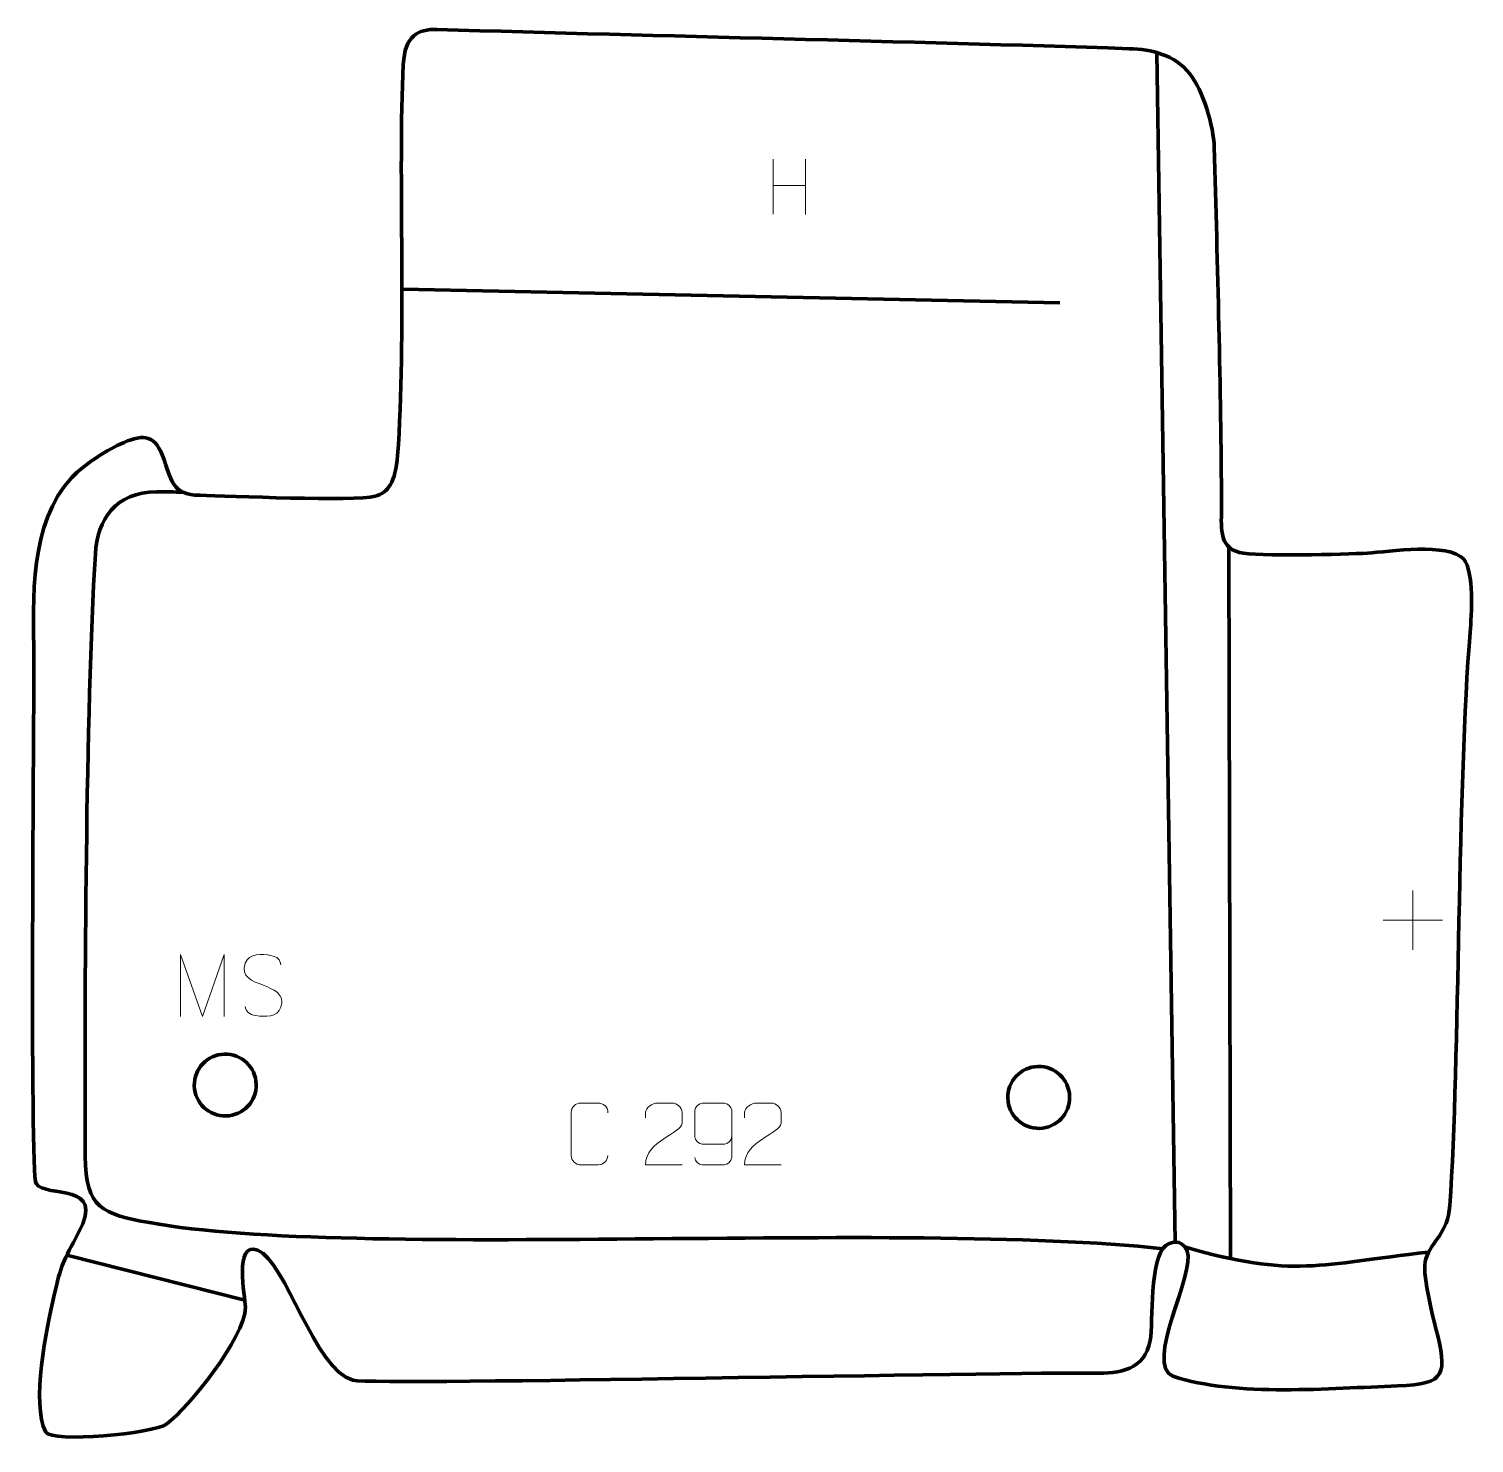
# Model space of a CAD drawing. Header units: millimetres. Extents: x -502 to 82, y 69 to 641.
import ezdxf

# ---------------------------------------------------------------- set-up
doc = ezdxf.new("R2010")
doc.units = ezdxf.units.MM
doc.header["$MEASUREMENT"] = 0
doc.layers.add('layer 2', color=7, linetype='Continuous')
doc.layers.add('layer 3', color=7, linetype='Continuous')

msp = doc.modelspace()

# ---------------------------------------------------------------- linework, layer by layer
at = {"layer": 'layer 2', "color": 140, "lineweight": 158}
for points in [[(-45.941, 630.8897), (-45.941, 630.8897), (-38.6137, 150.3008), (-38.6137, 150.3008)], [(-350.6633, 535.3228), (-350.6633, 535.3228), (-85.219, 529.853), (-85.219, 529.853)], [(-16.9246, 431.2207), (-16.9246, 431.2207), (-16.2105, 143.63), (-16.2105, 143.63)], [(63.8252, 146.249), (19.2004, 141.2995), (9.6518, 135.5608), (-34.6437, 148.3177)], [(-414.4339, 126.8919), (-414.4339, 126.8919), (-486.3544, 144.9713), (-486.3544, 144.9713)]]:
    msp.add_open_spline(points, degree=3, dxfattribs=at)
msp.add_open_spline([(-43.5672, 147.6272), (-148.1176, 158.976), (-371.0826, 143.2491), (-452.9481, 158.1559), (-452.9481, 158.1559), (-471.812, 161.5907), (-478.8033, 163.8801), (-478.8912, 185.0256), (-478.8912, 185.0256), (-479.1588, 249.3586), (-478.7026, 364.0479), (-474.771, 428.2438), (-474.771, 428.2438), (-473.9064, 442.3616), (-466.9375, 453.2737), (-449.9055, 453.4586), (-449.9055, 453.4586), (-446.4129, 453.4966), (-442.8661, 453.3726), (-439.3623, 453.3546)], degree=3, knots=[0, 0, 0, 0, 0.16666667, 0.16666667, 0.16666667, 0.16666667, 0.33333333, 0.33333333, 0.33333333, 0.33333333, 0.5, 0.5, 0.5, 0.5, 0.66666667, 0.66666667, 0.66666667, 0.66666667, 1, 1, 1, 1], dxfattribs=at)
at = {"layer": 'layer 3', "color": 242, "lineweight": 158}
msp.add_open_spline([(-22.7813, 592.7796), (-23.0152, 601.1389), (-27.3356, 615.8123), (-32.6427, 622.3745), (-32.6427, 622.3745), (-38.9105, 630.1247), (-47.8599, 632.2274), (-57.1821, 632.5386), (-57.1821, 632.5386), (-148.2928, 635.5795), (-244.873, 637.5537), (-336.7903, 640.3021), (-336.7903, 640.3021), (-344.5034, 640.5328), (-349.814, 637.6156), (-350.3858, 626.1956), (-350.3858, 626.1956), (-352.6026, 581.9157), (-349.0628, 515.2955), (-352.7058, 468.1832), (-352.7058, 468.1832), (-353.552, 457.24), (-356.5082, 453.1125), (-361.7588, 451.7176), (-361.7588, 451.7176), (-369.795, 449.5826), (-421.3362, 451.7564), (-432.4795, 452.0583), (-432.4795, 452.0583), (-444.2409, 452.3768), (-443.9324, 458.3001), (-447.7017, 468.1452), (-447.7017, 468.1452), (-451.2214, 477.3384), (-456.3999, 476.5468), (-464.6999, 472.7437), (-464.6999, 472.7437), (-471.1103, 469.8065), (-479.2544, 464.3746), (-484.2393, 459.3244), (-484.2393, 459.3244), (-501.6275, 440.6906), (-499.8415, 410.3182), (-499.6226, 386.6074), (-499.6226, 386.6074), (-499.5241, 368.2356), (-501.3652, 177.8305), (-498.732, 173.9336), (-498.732, 173.9336), (-494.5853, 167.7967), (-470.2175, 175.0178), (-481.5396, 154.1068), (-481.5396, 154.1068), (-487.8845, 142.3879), (-488.5253, 141.3916), (-491.5825, 128.3029), (-491.5825, 128.3029), (-494.4665, 115.8299), (-500.7629, 84.7371), (-494.8283, 73.5484), (-494.8283, 73.5484), (-492.4532, 69.0706), (-451.2254, 72.8181), (-445.8675, 76.8588), (-445.8675, 76.8588), (-437.3486, 83.283), (-414.4033, 111.4302), (-414.1521, 124.0106), (-414.1521, 124.0106), (-414.295, 128.3875), (-418.846, 150.634), (-409.2763, 147.047), (-409.2763, 147.047), (-397.7848, 142.7397), (-386.4775, 98.8042), (-370.762, 94.4627), (-370.762, 94.4627), (-359.1165, 92.3012), (-102.0861, 97.9511), (-71.2933, 97.2986), (-71.2933, 97.2986), (-60.9896, 97.0803), (-50.731, 98.7761), (-48.681, 110.4857), (-48.681, 110.4857), (-47.3354, 118.1718), (-49.0974, 143.7992), (-42.3579, 148.8645), (-42.3579, 148.8645), (-38.5252, 151.7454), (-34.9804, 149.923), (-33.7088, 146.6687), (-33.7088, 146.6687), (-30.3068, 137.9611), (-51.275, 100.6909), (-39.4739, 96.0716), (-39.4739, 96.0716), (-14.0844, 87.6902), (24.2322, 91.2427), (51.1867, 92.1807), (51.1867, 92.1807), (71.257, 92.8793), (71.3687, 96.8739), (66.6489, 115.8457), (66.6489, 115.8457), (65.1751, 121.9487), (60.9115, 137.9832), (62.6729, 143.4675), (62.6729, 143.4675), (65.1431, 151.1585), (71.6092, 153.6382), (72.3929, 165.1113), (72.3929, 165.1113), (76.4265, 224.1633), (75.4438, 335.3515), (80.5965, 396.8266), (80.5965, 396.8266), (81.1503, 403.4339), (82.1887, 421.4949), (77.9879, 426.2089), (77.9879, 426.2089), (71.8524, 433.094), (47.8963, 429.2586), (39.0665, 428.6889), (39.0665, 428.6889), (30.1253, 428.2384), (-5.91, 427.2608), (-12.5976, 428.9508), (-12.5976, 428.9508), (-21.3703, 431.1677), (-19.7976, 440.1323), (-19.8392, 447.7358), (-19.8392, 447.7358), (-20.1035, 496.0168), (-21.4462, 544.5093), (-22.7813, 592.7796)], degree=3, knots=[0, 0, 0, 0, 0.02857143, 0.02857143, 0.02857143, 0.02857143, 0.05714286, 0.05714286, 0.05714286, 0.05714286, 0.08571429, 0.08571429, 0.08571429, 0.08571429, 0.11428571, 0.11428571, 0.11428571, 0.11428571, 0.14285714, 0.14285714, 0.14285714, 0.14285714, 0.17142857, 0.17142857, 0.17142857, 0.17142857, 0.2, 0.2, 0.2, 0.2, 0.22857143, 0.22857143, 0.22857143, 0.22857143, 0.25714286, 0.25714286, 0.25714286, 0.25714286, 0.28571429, 0.28571429, 0.28571429, 0.28571429, 0.31428571, 0.31428571, 0.31428571, 0.31428571, 0.34285714, 0.34285714, 0.34285714, 0.34285714, 0.37142857, 0.37142857, 0.37142857, 0.37142857, 0.4, 0.4, 0.4, 0.4, 0.42857143, 0.42857143, 0.42857143, 0.42857143, 0.45714286, 0.45714286, 0.45714286, 0.45714286, 0.48571429, 0.48571429, 0.48571429, 0.48571429, 0.51428571, 0.51428571, 0.51428571, 0.51428571, 0.54285714, 0.54285714, 0.54285714, 0.54285714, 0.57142857, 0.57142857, 0.57142857, 0.57142857, 0.6, 0.6, 0.6, 0.6, 0.62857143, 0.62857143, 0.62857143, 0.62857143, 0.65714286, 0.65714286, 0.65714286, 0.65714286, 0.68571429, 0.68571429, 0.68571429, 0.68571429, 0.71428571, 0.71428571, 0.71428571, 0.71428571, 0.74285714, 0.74285714, 0.74285714, 0.74285714, 0.77142857, 0.77142857, 0.77142857, 0.77142857, 0.8, 0.8, 0.8, 0.8, 0.82857143, 0.82857143, 0.82857143, 0.82857143, 0.85714286, 0.85714286, 0.85714286, 0.85714286, 0.88571429, 0.88571429, 0.88571429, 0.88571429, 0.91428571, 0.91428571, 0.91428571, 0.91428571, 0.94285714, 0.94285714, 0.94285714, 0.94285714, 1, 1, 1, 1], dxfattribs=at)
at = {"layer": 'layer 3', "color": 250, "lineweight": 9}
for points in [[(-201.0091, 587.8792), (-201.0091, 587.8792), (-201.0091, 565.6865), (-201.0091, 565.6865)], [(-187.8934, 587.8792), (-187.8934, 587.8792), (-187.8934, 565.5289), (-187.8934, 565.5289)], [(-200.9916, 577.2368), (-200.9916, 577.2368), (-187.8934, 577.2368), (-187.8934, 577.2368)], [(57.4321, 292.3596), (57.4321, 292.3596), (57.4321, 268.3817), (57.4321, 268.3817)], [(45.4432, 280.3706), (45.4432, 280.3706), (69.4211, 280.3706), (69.4211, 280.3706)]]:
    msp.add_open_spline(points, degree=3, dxfattribs=at)
for points, knots in [([(-440.4473, 241.5179), (-440.4473, 241.5179), (-440.4473, 266.4758), (-440.4473, 266.4758), (-440.4473, 266.4758), (-440.4473, 266.4758), (-431.5222, 241.5179), (-431.5222, 241.5179), (-431.5222, 241.5179), (-431.5222, 241.5179), (-422.7623, 266.4753), (-422.7623, 266.4753), (-422.7623, 266.4753), (-422.7623, 266.4753), (-422.7623, 241.5179), (-422.7623, 241.5179)], [0, 0, 0, 0, 0.2, 0.2, 0.2, 0.2, 0.4, 0.4, 0.4, 0.4, 0.6, 0.6, 0.6, 0.6, 1, 1, 1, 1]), ([(-407.0551, 254.1678), (-411.3034, 255.6382), (-416.2115, 257.434), (-414.2064, 262.9543), (-414.2064, 262.9543), (-412.7029, 267.0942), (-407.4893, 266.7057), (-403.8857, 266.1046), (-403.8857, 266.1046), (-401.0251, 265.6274), (-400.1604, 264.4142), (-399.8498, 262.3301)], [0, 0, 0, 0, 0.25, 0.25, 0.25, 0.25, 0.5, 0.5, 0.5, 0.5, 1, 1, 1, 1]), ([(-407.0551, 254.1677), (-403.0365, 252.521), (-398.007, 250.6327), (-399.841, 245.2724), (-399.841, 245.2724), (-401.3008, 241.006), (-406.2116, 241.2627), (-409.9377, 241.8174), (-409.9377, 241.8174), (-412.6877, 242.2272), (-413.9086, 243.4407), (-414.2866, 245.5529)], [0, 0, 0, 0, 0.25, 0.25, 0.25, 0.25, 0.5, 0.5, 0.5, 0.5, 1, 1, 1, 1]), ([(-267.7199, 185.3411), (-267.8597, 183.0177), (-269.5369, 181.5381), (-271.6846, 181.5273), (-271.6846, 181.5273), (-274.0165, 181.5277), (-276.3484, 181.5277), (-278.6799, 181.5273), (-278.6799, 181.5273), (-280.6049, 181.4219), (-282.577, 183.3064), (-282.5658, 185.3237), (-282.5658, 185.3237), (-282.5654, 191.0938), (-282.5654, 196.8635), (-282.5658, 202.6328), (-282.5658, 202.6328), (-282.5616, 204.7709), (-280.8149, 206.4901), (-278.6625, 206.4766), (-278.6625, 206.4766), (-276.3368, 206.4766), (-274.0107, 206.4766), (-271.6846, 206.4766), (-271.6846, 206.4766), (-269.738, 206.5121), (-267.7466, 205.0206), (-267.7199, 202.583)], [0, 0, 0, 0, 0.125, 0.125, 0.125, 0.125, 0.25, 0.25, 0.25, 0.25, 0.375, 0.375, 0.375, 0.375, 0.5, 0.5, 0.5, 0.5, 0.625, 0.625, 0.625, 0.625, 0.75, 0.75, 0.75, 0.75, 1, 1, 1, 1]), ([(-237.7715, 181.513), (-242.6859, 181.5133), (-247.6003, 181.5133), (-252.5144, 181.513), (-252.5144, 181.513), (-252.5144, 191.4453), (-237.8634, 194.0865), (-237.7715, 198.3968), (-237.7715, 198.3968), (-237.7718, 199.8209), (-237.7718, 201.2446), (-237.7715, 202.6679), (-237.7715, 202.6679), (-237.7884, 204.745), (-239.9112, 206.4698), (-241.5822, 206.4871), (-241.5822, 206.4871), (-243.6554, 206.4867), (-245.7283, 206.4867), (-247.8007, 206.4871), (-247.8007, 206.4871), (-249.6228, 206.5036), (-252.4475, 204.7115), (-252.5144, 202.6179), (-252.5144, 202.6179), (-252.5144, 202.6179), (-252.5144, 200.5631), (-252.5144, 200.5631)], [0, 0, 0, 0, 0.125, 0.125, 0.125, 0.125, 0.25, 0.25, 0.25, 0.25, 0.375, 0.375, 0.375, 0.375, 0.5, 0.5, 0.5, 0.5, 0.625, 0.625, 0.625, 0.625, 0.75, 0.75, 0.75, 0.75, 1, 1, 1, 1]), ([(-232.5728, 184.4594), (-232.5487, 183.1199), (-231.1925, 181.4666), (-229.6206, 181.501), (-229.6206, 181.501), (-226.6358, 181.5013), (-223.6506, 181.5013), (-220.6652, 181.501), (-220.6652, 181.501), (-219.4461, 181.486), (-217.7179, 182.9236), (-217.7129, 184.4594), (-217.7129, 184.4594), (-217.7132, 190.8198), (-217.7132, 197.1806), (-217.7129, 203.5414), (-217.7129, 203.5414), (-217.7176, 204.7043), (-219.4461, 206.4754), (-220.6652, 206.4998), (-220.6652, 206.4998), (-223.6506, 206.4995), (-226.6358, 206.4995), (-229.6206, 206.4998), (-229.6206, 206.4998), (-230.8987, 206.456), (-232.5684, 204.8415), (-232.5728, 203.5414), (-232.5728, 203.5414), (-232.5728, 199.958), (-232.5728, 196.375), (-232.5728, 192.7922), (-232.5728, 192.7922), (-232.5343, 191.314), (-230.9516, 189.8811), (-229.6206, 189.8832), (-229.6206, 189.8832), (-226.6358, 189.8829), (-223.6506, 189.8829), (-220.6652, 189.8832), (-220.6652, 189.8832), (-219.3357, 189.8782), (-217.6927, 191.3854), (-217.7344, 192.814)], [0, 0, 0, 0, 0.08333333, 0.08333333, 0.08333333, 0.08333333, 0.16666667, 0.16666667, 0.16666667, 0.16666667, 0.25, 0.25, 0.25, 0.25, 0.33333333, 0.33333333, 0.33333333, 0.33333333, 0.41666667, 0.41666667, 0.41666667, 0.41666667, 0.5, 0.5, 0.5, 0.5, 0.58333333, 0.58333333, 0.58333333, 0.58333333, 0.66666667, 0.66666667, 0.66666667, 0.66666667, 0.75, 0.75, 0.75, 0.75, 0.83333333, 0.83333333, 0.83333333, 0.83333333, 1, 1, 1, 1]), ([(-197.7715, 181.513), (-202.6859, 181.5133), (-207.6003, 181.5133), (-212.5144, 181.513), (-212.5144, 181.513), (-212.5144, 191.4453), (-197.8634, 194.0865), (-197.7715, 198.3968), (-197.7715, 198.3968), (-197.7718, 199.8209), (-197.7718, 201.2446), (-197.7715, 202.6679), (-197.7715, 202.6679), (-197.7884, 204.745), (-199.9112, 206.4698), (-201.5822, 206.4871), (-201.5822, 206.4871), (-203.6554, 206.4867), (-205.7283, 206.4867), (-207.8007, 206.4871), (-207.8007, 206.4871), (-209.6228, 206.5036), (-212.4475, 204.7115), (-212.5144, 202.6179), (-212.5144, 202.6179), (-212.5144, 202.6179), (-212.5144, 200.5631), (-212.5144, 200.5631)], [0, 0, 0, 0, 0.125, 0.125, 0.125, 0.125, 0.25, 0.25, 0.25, 0.25, 0.375, 0.375, 0.375, 0.375, 0.5, 0.5, 0.5, 0.5, 0.625, 0.625, 0.625, 0.625, 0.75, 0.75, 0.75, 0.75, 1, 1, 1, 1])]:
    msp.add_open_spline(points, degree=3, knots=knots, dxfattribs=at)
at = {"layer": 'layer 3', "color": 250, "lineweight": 200}
for points in [[(-421.962, 201.2745), (-415.061, 201.4638), (-409.6201, 207.2116), (-409.8093, 214.1125), (-409.8093, 214.1125), (-409.9986, 221.0134), (-415.7463, 226.4544), (-422.6473, 226.2651), (-422.6473, 226.2651), (-429.5482, 226.0759), (-434.9892, 220.3281), (-434.7999, 213.4272), (-434.7999, 213.4272), (-434.6107, 206.5263), (-428.8629, 201.0853), (-421.962, 201.2745)], [(-93.3528, 196.2575), (-86.4518, 196.4468), (-81.0109, 202.1945), (-81.2001, 209.0955), (-81.2001, 209.0955), (-81.3893, 215.9964), (-87.1371, 221.4374), (-94.0381, 221.2481), (-94.0381, 221.2481), (-100.939, 221.0589), (-106.3799, 215.3111), (-106.1907, 208.4102), (-106.1907, 208.4102), (-106.0015, 201.5092), (-100.2537, 196.0683), (-93.3528, 196.2575)]]:
    msp.add_open_spline(points, degree=3, knots=[0, 0, 0, 0, 0.2, 0.2, 0.2, 0.2, 0.4, 0.4, 0.4, 0.4, 0.6, 0.6, 0.6, 0.6, 1, 1, 1, 1], dxfattribs=at)

doc.saveas('drawing.dxf')
